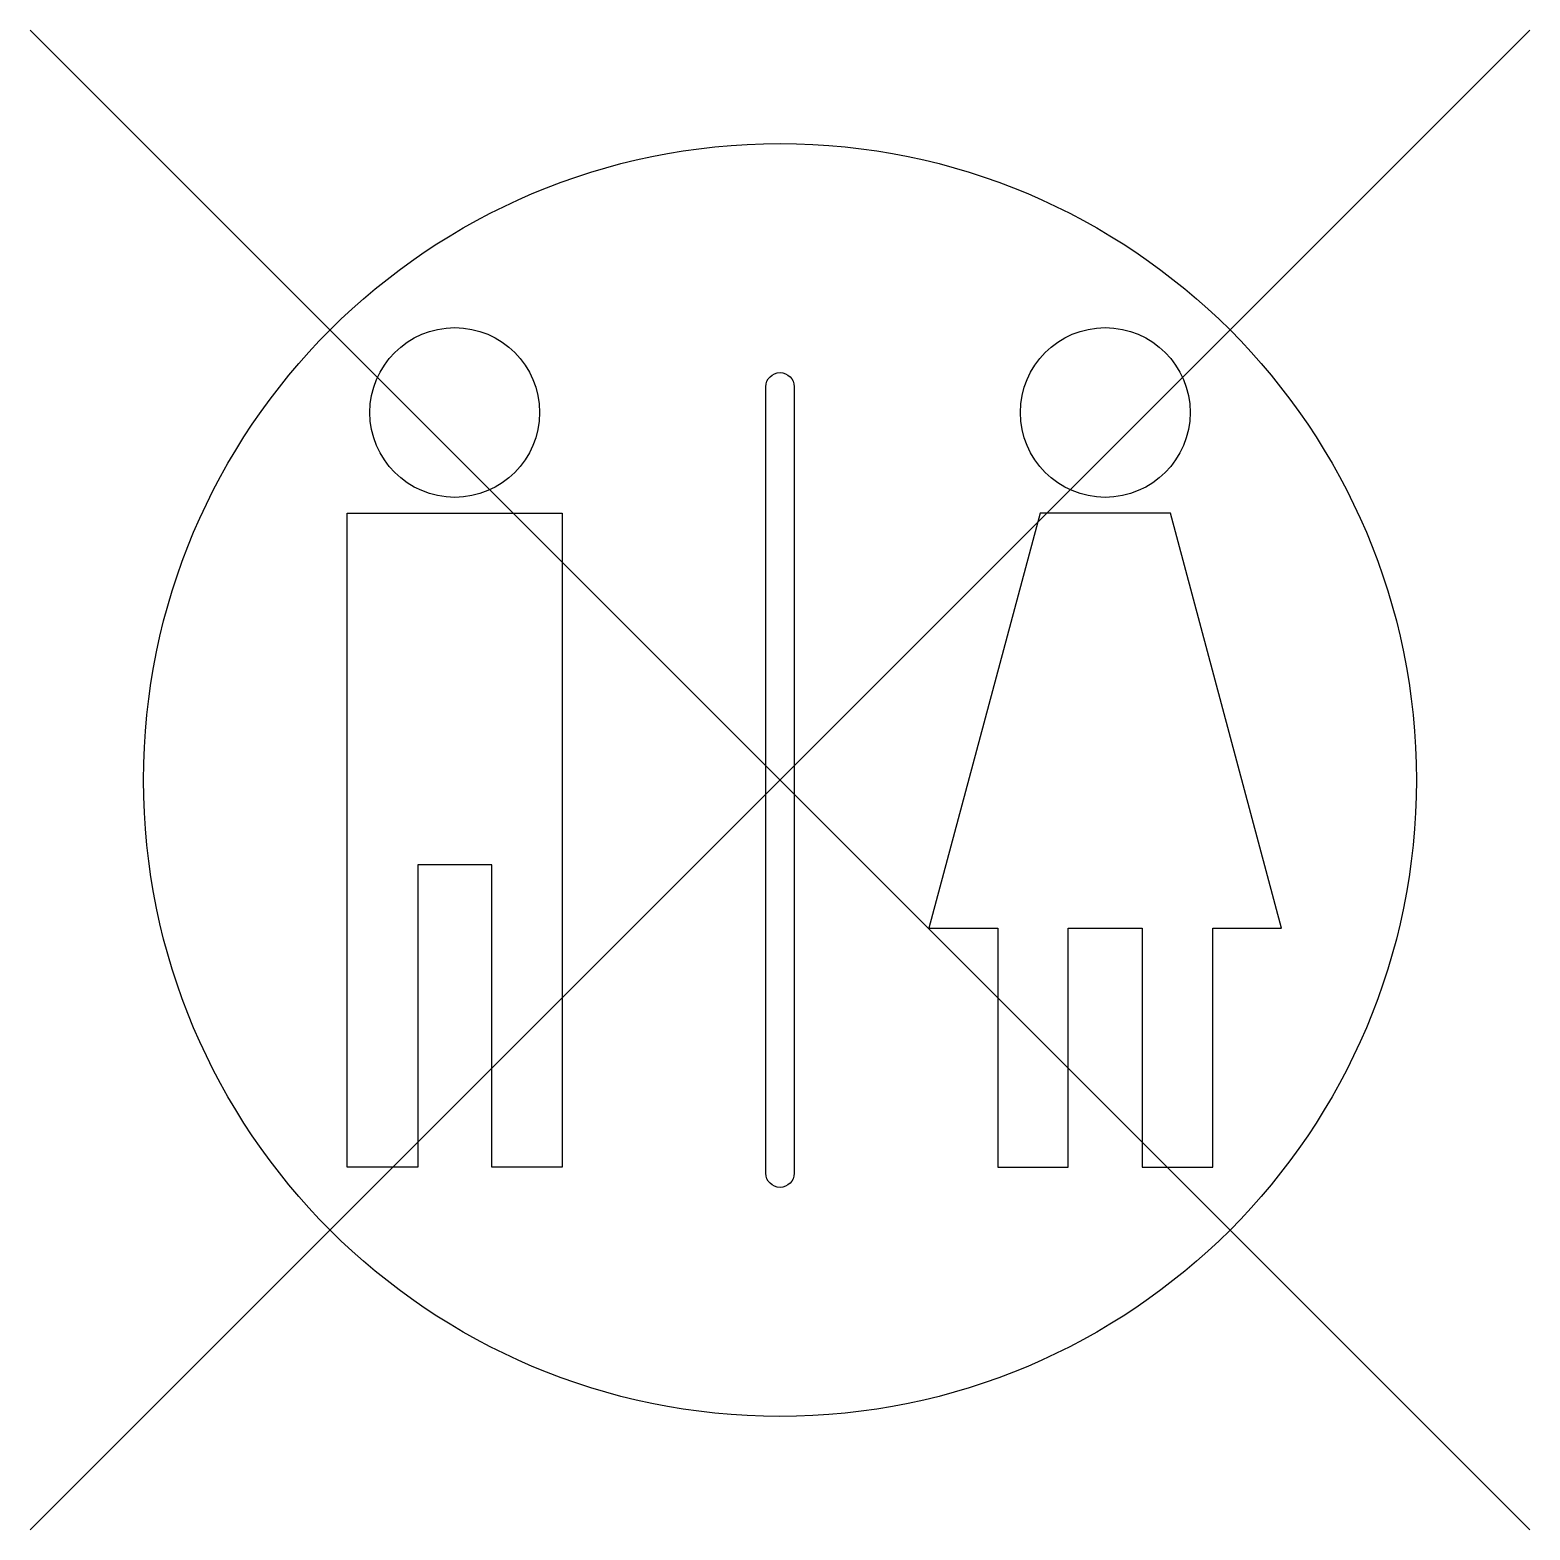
# Model space of a CAD drawing. Header units: metres. Extents: x -2.12 to 2.12, y -2.12 to 2.12.
import ezdxf

# ---------------------------------------------------------------- set-up
doc = ezdxf.new("R2010")
doc.units = ezdxf.units.M

msp = doc.modelspace()

# ---------------------------------------------------------------- linework, layer by layer
at = {"flags": 128}
for points in [[(-2.1213, 2.1213), (2.1213, -2.1213)], [(-2.1213, -2.1213), (2.1213, 2.1213)]]:
    msp.add_lwpolyline(points, dxfattribs=at)
msp.add_lwpolyline([(0.04, -1.1122, -1), (-0.04, -1.1122), (-0.04, 1.1122, -1), (0.04, 1.1122)], format="xyb", close=True, dxfattribs=at)
for points in [[(-0.8155, -1.095), (-0.8155, -0.2397), (-1.0245, -0.2397), (-1.0245, -1.095), (-1.2241, -1.095), (-1.2241, 0.7546), (-0.6159, 0.7546), (-0.6159, -1.095)], [(0.8155, -1.095), (0.8149, -0.4187), (1.024, -0.4187), (1.0245, -1.095), (1.2241, -1.095), (1.2241, -0.4187), (1.418, -0.4187), (1.1041, 0.7546), (0.7359, 0.7546), (0.421, -0.4187), (0.6159, -0.4187), (0.6159, -1.095)]]:
    msp.add_lwpolyline(points, close=True)
for centre, radius in [((0, 0), 1.8), ((-0.92, 1.0395), 0.24), ((0.92, 1.0395), 0.24)]:
    msp.add_circle(centre, radius)

doc.saveas('drawing.dxf')
